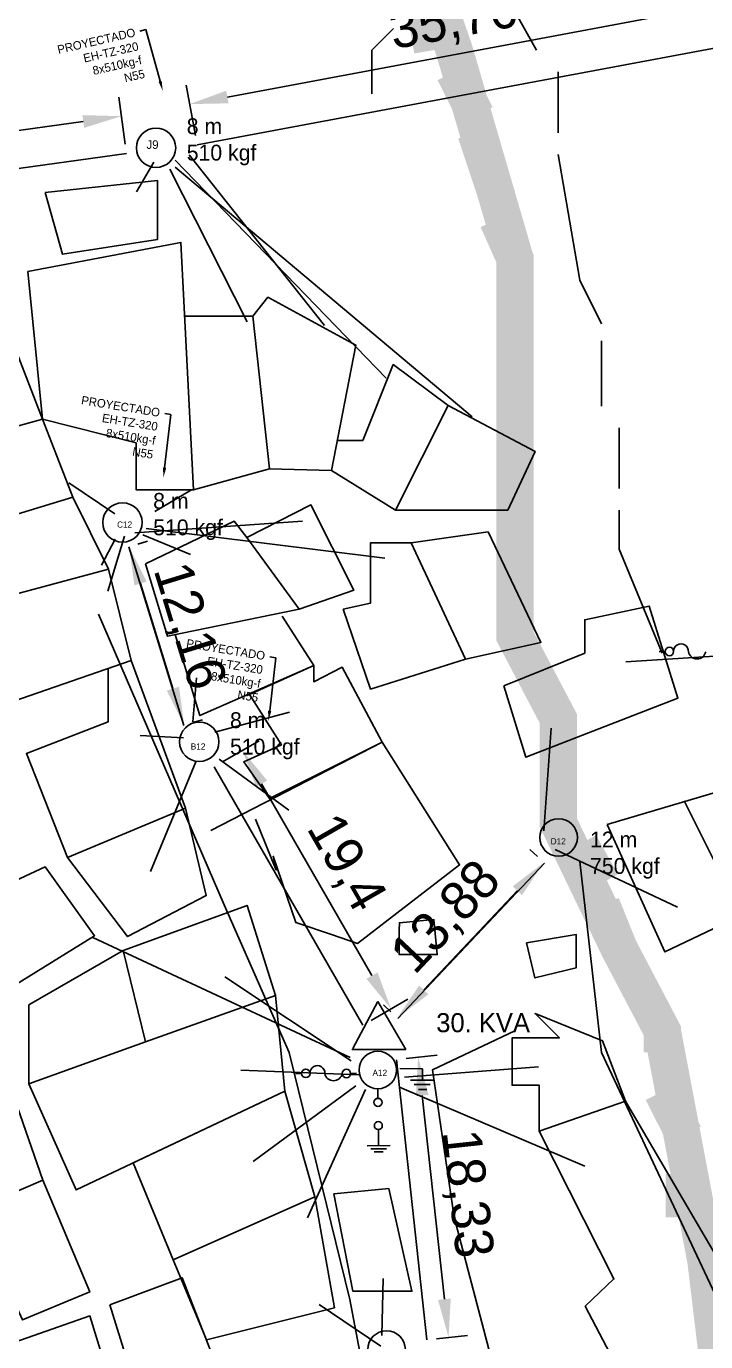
# Model space of a CAD drawing. Header units: millimetres. Extents: x -3588 to 75209, y -3737 to 38254.
# Drawn here: x 28406.5 to 28450.7, y 18295.1 to 18380.7 of the extents above; entities that cross this region are included whole.
import ezdxf
from ezdxf import colors
from ezdxf.entities.mleader import LeaderData, LeaderLine
from ezdxf.math import Vec2, Vec3

# ---------------------------------------------------------------- set-up
doc = ezdxf.new("R2010")
doc.units = ezdxf.units.MM
doc.linetypes.add('CONTINUA', pattern=[0])
doc.layers.add('Mancheta', color=255, linetype='Continuous')
doc.layers.add('P', color=253, linetype='Continuous')
doc.linetypes.add('+_LINE', pattern='A,12.7,-5.08,["+",Standard,S=2.54,R=0,X=-2.54,Y=-1.27],-6.35', length=24.13)
doc.dimstyles.new('ISO-25', dxfattribs={"dimtxt": 2.5, "dimasz": 2.5, "dimexe": 1.25, "dimexo": 0.625, "dimtad": 1, "dimtxsty": 'Standard', "dimcen": 2.5, "dimadec": 0, "dimazin": 0, "dimtfac": 1, "dimtmove": 0, "dimatfit": 3, "dimfxl": 1, "dimarcsym": 0})

# ---------------------------------------------------------------- blocks, each defined once
blk = doc.blocks.new('*D952')
at = {"color": 0, "lineweight": -2, "transparency": 16777216}
for p, q in [((28412.961, 18373.016), (28412.537, 18376.064)), ((28390.786, 18371.774), (28410.233, 18374.481)), ((28388.562, 18369.619), (28388.138, 18372.667))]:
    blk.add_line(p, q, dxfattribs=at)
at = {"color": 0, "transparency": 16777216}
for points in [[(28410.176, 18374.894), (28410.29, 18374.069), (28412.709, 18374.826)], [(28390.729, 18372.186), (28390.844, 18371.361), (28388.31, 18371.429)]]:
    blk.add_solid(points, dxfattribs=at)
at = {"layer": 'Defpoints', "color": 0, "transparency": 16777216}
for p in [(28412.709, 18374.826), (28413.047, 18372.397), (28388.648, 18369)]:
    blk.add_point(p, dxfattribs=at)
at = {"color": 0, "transparency": 16777216, "insert": (28400.222, 18375.191), "char_height": 2.5, "attachment_point": 5, "rotation": 7.92642}
blk.add_mtext('24,63', dxfattribs=at)
blk = doc.blocks.new('*D953')
at = {"color": 0, "lineweight": -2, "transparency": 16777216}
for p, q in [((28452.68, 18380.157), (28452.069, 18383.421)), ((28449.842, 18381.732), (28419.609, 18376.072)), ((28417.532, 18373.577), (28416.921, 18376.841))]:
    blk.add_line(p, q, dxfattribs=at)
at = {"color": 0, "transparency": 16777216}
for points in [[(28449.765, 18382.142), (28449.919, 18381.323), (28452.299, 18382.192)], [(28419.532, 18376.482), (28419.685, 18375.663), (28417.151, 18375.612)]]:
    blk.add_solid(points, dxfattribs=at)
at = {"layer": 'Defpoints', "color": 0, "transparency": 16777216}
for p in [(28452.795, 18379.543), (28417.151, 18375.612), (28417.647, 18372.963)]:
    blk.add_point(p, dxfattribs=at)
at = {"color": 0, "transparency": 16777216, "insert": (28434.342, 18380.95), "char_height": 2.5, "attachment_point": 5, "rotation": 10.60353}
blk.add_mtext('35,76', dxfattribs=at)
blk = doc.blocks.new('*D979')
at = {"color": 0, "lineweight": -2, "transparency": 16777216}
for p, q in [((28431.235, 18313.498), (28433.261, 18313.718)), ((28432.288, 18311.098), (28433.728, 18297.843)), ((28433.216, 18295.272), (28435.241, 18295.492))]:
    blk.add_line(p, q, dxfattribs=at)
at = {"color": 0, "transparency": 16777216}
for points in [[(28432.702, 18311.143), (28431.874, 18311.053), (28432.018, 18313.583)], [(28434.143, 18297.888), (28433.314, 18297.798), (28433.999, 18295.357)]]:
    blk.add_solid(points, dxfattribs=at)
at = {"layer": 'Defpoints', "color": 0, "transparency": 16777216}
for p in [(28430.614, 18313.43), (28432.594, 18295.205), (28433.999, 18295.357)]:
    blk.add_point(p, dxfattribs=at)
at = {"color": 0, "transparency": 16777216, "insert": (28435.079, 18304.695), "char_height": 2.5, "attachment_point": 5, "rotation": 276.20139}
blk.add_mtext('18,33', dxfattribs=at)
blk = doc.blocks.new('*D980')
at = {"color": 0, "lineweight": -2, "transparency": 16777216}
for p, q in [((28419.281, 18332.804), (28421.672, 18334.179)), ((28429.016, 18318.902), (28421.835, 18331.388)), ((28428.955, 18315.983), (28431.346, 18317.358))]:
    blk.add_line(p, q, dxfattribs=at)
at = {"color": 0, "transparency": 16777216}
for points in [[(28422.196, 18331.596), (28421.474, 18331.181), (28420.589, 18333.556)], [(28429.377, 18319.11), (28428.655, 18318.695), (28430.262, 18316.735)]]:
    blk.add_solid(points, dxfattribs=at)
at = {"layer": 'Defpoints', "color": 0, "transparency": 16777216}
for p in [(28420.589, 18333.556), (28418.74, 18332.492), (28428.413, 18315.672)]:
    blk.add_point(p, dxfattribs=at)
at = {"color": 0, "transparency": 16777216, "insert": (28427.231, 18326.184), "char_height": 2.5, "attachment_point": 5, "rotation": 299.90353}
blk.add_mtext('19,4', dxfattribs=at)
blk = doc.blocks.new('*D981')
at = {"color": 0, "lineweight": -2, "transparency": 16777216}
for p, q in [((28413.787, 18346.978), (28414.414, 18347.171)), ((28416.063, 18337.575), (28413.956, 18344.414)), ((28417.368, 18335.361), (28417.994, 18335.555))]:
    blk.add_line(p, q, dxfattribs=at)
at = {"color": 0, "transparency": 16777216}
for points in [[(28414.354, 18344.536), (28413.557, 18344.291), (28413.219, 18346.803)], [(28416.462, 18337.698), (28415.665, 18337.453), (28416.8, 18335.186)]]:
    blk.add_solid(points, dxfattribs=at)
at = {"layer": 'Defpoints', "color": 0, "transparency": 16777216}
for p in [(28413.19, 18346.794), (28413.219, 18346.803), (28416.771, 18335.177)]:
    blk.add_point(p, dxfattribs=at)
at = {"color": 0, "transparency": 16777216, "insert": (28417, 18341.608), "char_height": 2.5, "attachment_point": 5, "rotation": 287.13186}
blk.add_mtext('12,16', dxfattribs=at)
blk = doc.blocks.new('*D982')
at = {"color": 0, "lineweight": -2, "transparency": 16777216}
for p, q in [((28439.777, 18326.641), (28439.284, 18327.107)), ((28432.385, 18317.97), (28438.478, 18324.43)), ((28430.254, 18316.543), (28429.76, 18317.009))]:
    blk.add_line(p, q, dxfattribs=at)
at = {"color": 0, "transparency": 16777216}
for points in [[(28438.175, 18324.716), (28438.781, 18324.144), (28440.193, 18326.249)], [(28432.082, 18318.256), (28432.688, 18317.684), (28430.67, 18316.151)]]:
    blk.add_solid(points, dxfattribs=at)
at = {"layer": 'Defpoints', "color": 0, "transparency": 16777216}
for p in [(28440.193, 18326.249), (28440.232, 18326.212), (28430.709, 18316.114)]:
    blk.add_point(p, dxfattribs=at)
at = {"color": 0, "transparency": 16777216, "insert": (28433.916, 18322.629), "char_height": 2.5, "attachment_point": 5, "rotation": 46.67821}
blk.add_mtext('13,88', dxfattribs=at)

msp = doc.modelspace()

# ---------------------------------------------------------------- linework, layer by layer
at = {"color": 5, "linetype": '+_LINE'}
for p, q in [((28388.648, 18369), (28413.047, 18372.397)), ((28416.771, 18335.177), (28413.19, 18346.794)), ((28428.413, 18315.672), (28418.74, 18332.492)), ((28430.709, 18316.114), (28440.232, 18326.212)), ((28430.614, 18313.43), (28432.594, 18295.205))]:
    msp.add_line(p, q, dxfattribs=at)
at = {"color": 6}
for p, q in [((28413.685, 18369.901), (28414.829, 18371.844)), ((28429.929, 18357.785), (28416.202, 18371.959)), ((28425.925, 18361.214), (28417.117, 18372.302)), ((28420.892, 18361.443), (28415.859, 18371.387)), ((28435.535, 18355.271), (28416.202, 18371.502)), ((28412.276, 18348.946), (28409.295, 18350.957)), ((28424.504, 18348.479), (28413.576, 18347.723)), ((28429.85, 18346.068), (28414.333, 18348.006)), ((28411.407, 18345.61), (28412.3, 18347.301)), ((28411.83, 18343.918), (28412.912, 18347.489)), ((28417.219, 18346.305), (28414.096, 18347.581)), ((28445.528, 18339.31), (28453.02, 18339.799)), ((28417.6, 18338.272), (28417.362, 18335.419)), ((28423.644, 18336.037), (28418.79, 18334.753)), ((28440.198, 18328.326), (28440.668, 18335.006)), ((28413.935, 18334.515), (28416.743, 18334.372)), ((28414.602, 18325.67), (28417.552, 18332.803)), ((28423.596, 18329.665), (28419.075, 18332.993)), ((28440.942, 18327.099), (28448.9, 18323.36)), ((28410.85, 18321.391), (28427.592, 18313.564)), ((28419.438, 18318.816), (28427.673, 18313.362)), ((28420.491, 18312.74), (28428.152, 18312.453)), ((28431.132, 18312.282), (28439.851, 18312.956)), ((28421.295, 18306.811), (28427.976, 18311.722)), ((28424.827, 18303.128), (28428.591, 18311.492)), ((28430.818, 18311.646), (28442.875, 18306.504)), ((28429.668, 18295.485), (28429.745, 18299.19)), ((28429.59, 18294.79), (28425.573, 18297.492))]:
    msp.add_line(p, q, dxfattribs=at)
msp.add_line((28414.884, 18349.095), (28417.269, 18350.51))
at = {"color": 10}
for p, q in [((28447.708, 18339.981), (28448.093, 18339.981)), ((28427.764, 18314.159), (28429.391, 18317.214)), ((28429.391, 18317.214), (28431.213, 18314.094)), ((28431.213, 18314.094), (28427.712, 18314.094)), ((28424.05, 18312.532), (28424.435, 18312.532)), ((28427.625, 18312.532), (28428.014, 18312.532)), ((28430.827, 18312.846), (28432.304, 18312.845)), ((28432.304, 18312.845), (28432.305, 18312.11)), ((28431.518, 18312.089), (28433.067, 18312.088)), ((28431.762, 18311.815), (28432.805, 18311.815)), ((28429.401, 18311.492), (28429.406, 18310.915)), ((28432.052, 18311.486), (28432.578, 18311.486)), ((28429.436, 18308.886), (28429.447, 18307.835)), ((28430.194, 18307.844), (28428.699, 18307.827)), ((28429.962, 18307.636), (28428.937, 18307.624)), ((28429.744, 18307.433), (28429.154, 18307.427))]:
    msp.add_line(p, q, dxfattribs=at)
at = {"color": 5, "linetype": '+_LINE'}
msp.add_lwpolyline([(28452.795, 18379.543), (28417.647, 18372.963)], dxfattribs=at)
at = {"color": 254}
for points in [[(28407.757, 18369.87), (28408.879, 18365.844), (28415.051, 18366.812), (28415.051, 18370.635), (28407.757, 18369.87)], [(28406.634, 18364.723), (28416.581, 18366.608), (28417.397, 18350.503), (28413.674, 18350.503), (28413.674, 18353.561), (28407.587, 18355.11), (28406.634, 18364.723)], [(28421.274, 18361.817), (28422.243, 18363.041), (28427.956, 18359.932), (28426.375, 18351.777), (28422.345, 18351.879)], [(28417.397, 18350.503), (28422.345, 18351.879), (28421.274, 18361.817), (28416.824, 18361.817)], [(28399.125, 18352.775), (28407.587, 18355.11), (28405.187, 18361.294), (28395.705, 18358.472), (28392.523, 18356.425), (28392.523, 18351.748)], [(28426.375, 18351.777), (28430.557, 18349.178), (28433.975, 18356.007), (28430.404, 18358.658), (28428.415, 18353.714), (28426.75, 18353.714)], [(28430.557, 18349.178), (28437.852, 18349.178), (28439.637, 18353), (28433.975, 18356.007)], [(28407.587, 18355.11), (28409.557, 18350.032), (28400.514, 18347.286), (28402.409, 18342.806), (28411.882, 18345.343), (28409.557, 18350.032)], [(28414.271, 18345.698), (28420.048, 18348.473), (28420.882, 18347.418), (28425.048, 18349.528), (28427.826, 18343.977), (28424.271, 18342.756), (28420.882, 18347.418), (28424.271, 18342.756), (28415.715, 18340.979), (28414.271, 18345.698)], [(28435.109, 18339.488), (28440.006, 18340.587), (28436.567, 18347.786), (28431.57, 18347.066)], [(28427.136, 18342.752), (28428.925, 18337.545), (28435.109, 18339.488), (28431.57, 18347.066), (28428.925, 18347.066), (28428.925, 18343.141), (28427.136, 18342.752)], [(28411.882, 18345.343), (28413.353, 18339.405), (28405.655, 18336.735), (28402.409, 18342.806)], [(28437.594, 18337.747), (28442.863, 18339.885), (28442.863, 18342.062), (28447.063, 18342.933), (28448.925, 18336.955), (28439.02, 18333.115), (28437.594, 18337.747)], [(28416.202, 18341.103), (28417.82, 18335.819), (28425.233, 18339.081), (28423.178, 18342.301)], [(28413.353, 18339.405), (28416.893, 18329.807), (28409.215, 18326.59), (28406.532, 18333.354), (28411.857, 18335.416), (28411.857, 18338.886), (28413.353, 18339.405), (28414.354, 18336.69)], [(28425.233, 18339.081), (28425.233, 18338.026), (28427.067, 18338.97), (28429.678, 18334.085), (28422.344, 18330.422), (28420.678, 18332.808), (28423.122, 18333.919), (28421.043, 18337.189), (28425.233, 18339.081)], [(28421.437, 18329.077), (28422.791, 18325.765), (28422.593, 18326.671), (28424.055, 18322.361), (28426.372, 18321.577), (28428.081, 18320.999), (28434.713, 18326.101), (28429.678, 18334.085), (28418.529, 18328.345)], [(28444.315, 18328.725), (28448.081, 18320.439), (28455.733, 18324.082), (28451.566, 18330.887), (28444.315, 18328.725)], [(28409.215, 18326.59), (28413.112, 18321.441), (28418.23, 18324.108), (28416.893, 18329.807)], [(28402.85, 18323.711), (28407.756, 18325.979), (28410.966, 18321.494), (28405.329, 18318), (28402.119, 18323.007), (28402.85, 18323.711)], [(28414.275, 18314.583), (28422.733, 18317.612), (28420.89, 18323.468), (28412.83, 18320.536)], [(28430.776, 18321.833), (28430.776, 18320.267), (28433.269, 18320.267), (28433.041, 18322.559), (28430.804, 18322.345), (28430.776, 18321.833)], [(28439.08, 18321.033), (28439.614, 18318.747), (28442.309, 18319.407), (28442.309, 18321.566), (28439.08, 18321.033)], [(28406.697, 18316.99), (28406.697, 18311.869), (28414.275, 18314.583), (28412.83, 18320.536), (28406.697, 18316.99)], [(28406.697, 18311.869), (28409.763, 18304.953), (28423.343, 18311.388), (28422.733, 18317.612)], [(28444.762, 18299.167), (28442.894, 18297.394), (28446.35, 18290.767), (28453.823, 18296.554), (28445.509, 18310.741), (28439.905, 18308.781), (28444.762, 18299.167), (28439.905, 18308.781), (28439.905, 18311.768), (28438.13, 18311.768), (28438.13, 18314.848), (28441.212, 18314.848), (28439.624, 18316.434), (28444.015, 18314.661), (28445.509, 18310.741)], [(28402.587, 18310.671), (28402.587, 18310.671), (28400.416, 18309.228), (28403.001, 18303.616), (28407.595, 18305.593), (28405.391, 18311.975), (28402.587, 18310.671)], [(28416.085, 18300.4), (28425.309, 18304.501), (28423.343, 18311.388), (28413.472, 18306.711), (28416.085, 18300.4)], [(28403.001, 18303.616), (28406.282, 18296.491), (28410.657, 18298.317), (28407.595, 18305.593)], [(28426.532, 18304.692), (28427.781, 18298.361), (28431.618, 18298.361), (28430.106, 18305.04), (28426.532, 18304.692)], [(28425.309, 18304.501), (28426.569, 18297.286), (28418.241, 18295.193), (28416.085, 18300.4)], [(28411.959, 18297.484), (28416.668, 18299.238), (28420.195, 18290.168), (28414.813, 18288.269), (28411.959, 18297.484)], [(28404.51, 18294.604), (28405.91, 18288.882), (28412.339, 18291.315), (28410.665, 18296.751), (28404.51, 18294.604)]]:
    msp.add_lwpolyline(points, dxfattribs=at)
at = {"color": 10}
for centre, radius in [((28448.369, 18339.988), 0.276), ((28441.16, 18327.889), 1.222), ((28429.396, 18312.757), 1.222), ((28424.712, 18312.539), 0.276), ((28427.349, 18312.535), 0.276), ((28429.407, 18310.651), 0.263), ((28429.43, 18309.145), 0.26), ((28429.965, 18294.564), 1.222)]:
    msp.add_circle(centre, radius, dxfattribs=at)
for centre, radius, start, end in [((28449.125, 18340.009), 0.481, 356.0473, 179.98075), ((28450.167, 18340.076), 0.571, 190.00363, 350.3175), ((28425.468, 18312.56), 0.481, 356.0473, 179.98075), ((28426.51, 18312.627), 0.571, 190.00363, 350.3175)]:
    msp.add_arc(centre, radius, start, end, dxfattribs=at)
at = {"layer": 'Mancheta', "color": 5}
for centre in [(28414.964, 18372.77), (28412.781, 18348.386), (28417.779, 18334.117)]:
    msp.add_circle(centre, 1.28, dxfattribs=at)
at = {"layer": 'P', "color": 254}
for points, const_width in [([(28412.636, 18476.497), (28414.045, 18469.727), (28416.861, 18465.774), (28419.406, 18464.366), (28423.631, 18462.942), (28422.223, 18450.811), (28422.223, 18440.088), (28422.223, 18430.486), (28423.631, 18423.717), (28426.176, 18412.978), (28427.584, 18406.209), (28431.537, 18392.653), (28431.537, 18387.292), (28434.37, 18379.114), (28438.322, 18365.559), (28438.322, 18358.79), (28438.322, 18352.004), (28438.322, 18340.993), (28441.139, 18335.632), (28441.139, 18328.863), (28445.092, 18320.669), (28447.909, 18315.308), (28450.741, 18300.344), (28454.694, 18281.444)], 2.417), ([(28412.636, 18476.497), (28414.045, 18469.727), (28416.861, 18465.774), (28419.406, 18464.366), (28423.631, 18462.942), (28422.223, 18450.811), (28422.223, 18440.088), (28422.223, 18430.486), (28423.631, 18423.717), (28426.176, 18412.978), (28427.584, 18406.209), (28431.537, 18392.653), (28431.537, 18387.292), (28434.37, 18379.114), (28438.322, 18365.559), (28438.322, 18358.79), (28438.322, 18352.004), (28438.322, 18340.993), (28441.139, 18335.632), (28441.139, 18328.863), (28445.092, 18320.669), (28447.909, 18315.308), (28450.741, 18300.344), (28454.694, 18281.444)], 1.2), ([(28431.537, 18389.837), (28431.537, 18387.292), (28432.961, 18379.114)], 2.417), ([(28434.37, 18377.706), (28435.778, 18374.873)], 2.417), ([(28435.778, 18373.753), (28437.186, 18369.512)], 2.417), ([(28437.186, 18368.104), (28438.322, 18365.559), (28438.322, 18358.79), (28438.322, 18357.381)], 2.417), ([(28438.322, 18355.957), (28438.322, 18352.004)], 2.417), ([(28438.322, 18350.596), (28438.322, 18346.643)], 2.417), ([(28438.322, 18345.234), (28438.322, 18340.993), (28441.139, 18335.632)], 2.417), ([(28441.139, 18333.104), (28441.139, 18330.271)], 2.417), ([(28442.547, 18327.454), (28443.956, 18324.91)], 2.417), ([(28443.956, 18323.501), (28445.092, 18320.669), (28447.909, 18315.308), (28447.909, 18313.899)], 2.417), ([(28447.909, 18311.355), (28449.333, 18308.538)], 2.417), ([(28449.333, 18305.993), (28449.333, 18303.177)], 2.417), ([(28450.741, 18301.768), (28450.741, 18300.344), (28451.862, 18291.03)], 2.417)]:
    msp.add_lwpolyline(points, dxfattribs=dict(at, const_width=const_width))
for points in [[(28439.731, 18379.114), (28438.322, 18381.643)], [(28430.417, 18380.523), (28429.008, 18379.114), (28429.008, 18376.282)], [(28441.139, 18373.753), (28441.139, 18376.282), (28441.139, 18377.706)], [(28443.956, 18361.318), (28442.547, 18364.151), (28441.139, 18372.329)], [(28443.956, 18355.957), (28443.956, 18360.198)], [(28445.092, 18350.596), (28445.092, 18354.549)], [(28447.909, 18339.873), (28445.092, 18346.643), (28445.092, 18349.187)], [(28411.212, 18342.418), (28419.406, 18323.501), (28423.631, 18313.899), (28427.584, 18297.815), (28430.417, 18282.852), (28430.417, 18276.082), (28427.584, 18262.527), (28423.631, 18247.564), (28408.684, 18240.794), (28407.259, 18239.37)], [(28449.333, 18330.271), (28454.694, 18319.548), (28462.872, 18303.177), (28473.611, 18286.805), (28485.741, 18270.705), (28492.511, 18261.119), (28500.705, 18254.333)], [(28442.547, 18326.318), (28443.956, 18313.899), (28454.694, 18291.03), (28476.427, 18252.925), (28480.38, 18246.155), (28484.605, 18240.794), (28492.511, 18234.009)], [(28438.322, 18315.308), (28432.961, 18312.779), (28434.37, 18303.177), (28437.186, 18292.454)]]:
    msp.add_lwpolyline(points, dxfattribs=at)

# ---------------------------------------------------------------- texts
at = {"color": 5, "char_height": 1.03321, "attachment_point": 1}
for insert in [(28416.963, 18374.693), (28414.78, 18350.309), (28419.777, 18336.041)]:
    msp.add_mtext_dynamic_manual_height_columns('8 m^J510 kgf ', width=21.10344, gutter_width=5.166, heights=[0], dxfattribs=dict(at, insert=insert))
at = {"attachment_point": 1}
for s, insert, char_height, width in [('J9', (28414.347, 18373.253), 0.5529, 0.7741), ('C12\\P', (28412.432, 18348.452), 0.4, 0.98), ('B12\\P', (28417.228, 18334.012), 0.4, 0.98), ('D12\\P', (28440.647, 18327.842), 0.4, 0.98), ('A12', (28429.05, 18312.777), 0.4, 1.60871)]:
    msp.add_mtext(s, dxfattribs=dict(at, insert=insert, char_height=char_height, width=width))
at = {"color": 10, "attachment_point": 1}
for s, width, gutter_width, insert, char_height in [('12 m^J750 kgf ', 21.10344, 5.166, (28443.207, 18328.273), 1.03321), ('30. KVA', 17.75852, 6.215, (28433.198, 18316.459), 1.243)]:
    msp.add_mtext_dynamic_manual_height_columns(s, width=width, gutter_width=gutter_width, heights=[0], dxfattribs=dict(at, insert=insert, char_height=char_height))

# ---------------------------------------------------------------- dimensions: what is measured, and where the dimension line sits
at = {"color": 254}
for p1, p2, distance, picture, middle in [((28452.795, 18379.543), (28417.647, 18372.963), -2.695, '*D953', (28434.342, 18380.95)), ((28388.648, 18369), (28413.047, 18372.397), 2.453, '*D952', (28400.222, 18375.191)), ((28416.771, 18335.177), (28413.19, 18346.794), -0.031, '*D981', (28417, 18341.608)), ((28428.413, 18315.672), (28418.74, 18332.492), -2.133, '*D980', (28427.231, 18326.184)), ((28430.709, 18316.114), (28440.232, 18326.212), 0.054, '*D982', (28433.916, 18322.629)), ((28430.614, 18313.43), (28432.594, 18295.205), 1.412, '*D979', (28435.079, 18304.695))]:
    dim = msp.add_aligned_dim(p1=p1, p2=p2, distance=distance, dimstyle='ISO-25', dxfattribs=at)
    dim.commit()
    dim.dimension.update_dxf_attribs({"geometry": picture, "text_midpoint": middle})

# ---------------------------------------------------------------- leaders
at = {"layer": 'Mancheta', "linetype": 'CONTINUA'}
ml = msp.add_multileader_mtext('Standard', dxfattribs=at)
ml.set_content('PROYECTADO\\PEH-TZ-320 \\P8x510kg-f\\PN55', color=256)
ml.set_leader_properties()
ml.build(insert=Vec2(0, 0))
ml.multileader.update_dxf_attribs({"arrow_head_size": 0.648})
ctx = ml.context
ctx.base_point, ctx.char_height, ctx.arrow_head_size, ctx.landing_gap_size, ctx.plane_origin, ctx.plane_x_axis, ctx.plane_y_axis = Vec3(28408.078, 18379.027), 0.5529, 0.648, 0.324, Vec3(28409.2, 18391.25), Vec3(0.974701, 0.223512), Vec3(-0.223512, 0.974701)
ctx.text_align_type = 2
notes = []
notes.append((ctx, [(0, (1, 1, 0), (28414.311, 18380.457), (-0.974701, -0.223512), 0.401, [(0, [(28415.402, 18376.477)], 0, [])])]))
ctx.mtext.insert, ctx.mtext.text_direction, ctx.mtext.rotation, ctx.mtext.alignment, ctx.mtext.flow_direction = Vec3(28413.541, 18380.569), Vec3(0.974701, 0.223512), 0.225416, 3, 5
ml = msp.add_multileader_mtext('Standard', dxfattribs=at)
ml.set_content('PROYECTADO\\PEH-TZ-320 \\P8x510kg-f\\PN55', color=256)
ml.set_leader_properties()
ml.build(insert=Vec2(0, 0))
ml.multileader.update_dxf_attribs({"arrow_head_size": 0.648})
ctx = ml.context
ctx.base_point, ctx.char_height, ctx.arrow_head_size, ctx.landing_gap_size, ctx.plane_origin, ctx.plane_x_axis, ctx.plane_y_axis = Vec3(28409.623, 18356.432), 0.5529, 0.648, 0.324, Vec3(28415.267, 18367.331), Vec3(0.987093, -0.160149), Vec3(0.160149, 0.987093)
ctx.text_align_type = 2
notes.append((ctx, [(0, (1, 1, 0), (28415.935, 18355.408), (-0.987093, 0.160149), 0.401, [(0, [(28415.446, 18351.31)], 0, [])])]))
ctx.mtext.insert, ctx.mtext.text_direction, ctx.mtext.rotation, ctx.mtext.alignment, ctx.mtext.flow_direction = Vec3(28415.264, 18355.801), Vec3(0.987093, -0.160149), 6.122344, 3, 5
ml = msp.add_multileader_mtext('Standard', dxfattribs=at)
ml.set_content('PROYECTADO\\PEH-TZ-320 \\P8x510kg-f\\PN55', color=256)
ml.set_leader_properties()
ml.build(insert=Vec2(0, 0))
ml.multileader.update_dxf_attribs({"arrow_head_size": 0.648})
ctx = ml.context
ctx.base_point, ctx.char_height, ctx.arrow_head_size, ctx.landing_gap_size, ctx.plane_origin, ctx.plane_x_axis, ctx.plane_y_axis = Vec3(28416.46, 18340.609), 0.5529, 0.648, 0.324, Vec3(28422.104, 18351.508), Vec3(0.987093, -0.160149), Vec3(0.160149, 0.987093)
ctx.text_align_type = 2
notes.append((ctx, [(0, (1, 1, 0), (28422.771, 18339.585), (-0.987093, 0.160149), 0.401, [(0, [(28422.283, 18335.488)], 0, [])])]))
ctx.mtext.insert, ctx.mtext.text_direction, ctx.mtext.rotation, ctx.mtext.alignment, ctx.mtext.flow_direction = Vec3(28422.101, 18339.979), Vec3(0.987093, -0.160149), 6.122344, 3, 5
for ctx, leaders in notes:
    for number, flags, end, landing, length, lines in leaders:
        leader = LeaderData()
        leader.index, (leader.has_last_leader_line, leader.has_dogleg_vector, leader.attachment_direction) = number, flags
        leader.last_leader_point, leader.dogleg_vector, leader.dogleg_length = Vec3(end), Vec3(landing), length
        for number, points, colour, breaks in lines:
            line = LeaderLine()
            line.index, line.vertices, line.color, line.breaks = number, Vec3.list(points), colors.encode_raw_color(colour), breaks
            leader.lines.append(line)
        ctx.leaders.append(leader)

doc.saveas('drawing.dxf')
